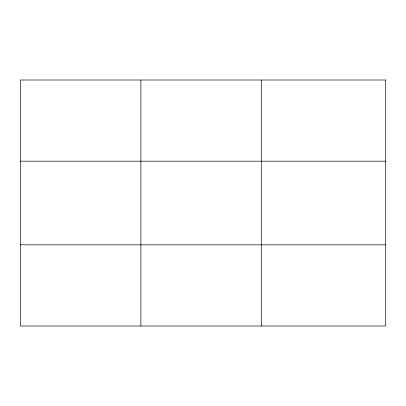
<?xml version="1.0" encoding="UTF-8"?>
<svg xmlns="http://www.w3.org/2000/svg" width="406" height="406" viewBox="0 0 406 406"><rect width="100%" height="100%" fill="white"/><g stroke="black" fill="none" stroke-linecap="round" stroke-linejoin="round"><path stroke-width="0.61" d="M140.882 80.012L140.882 325.988M261.464 80.012L261.464 325.988M20.3 161.182L385.7 161.182M20.3 244.818L385.7 244.818M385.7 80.012L385.7 325.988L20.3 325.988L20.3 80.012L385.7 80.012"/></g></svg>
